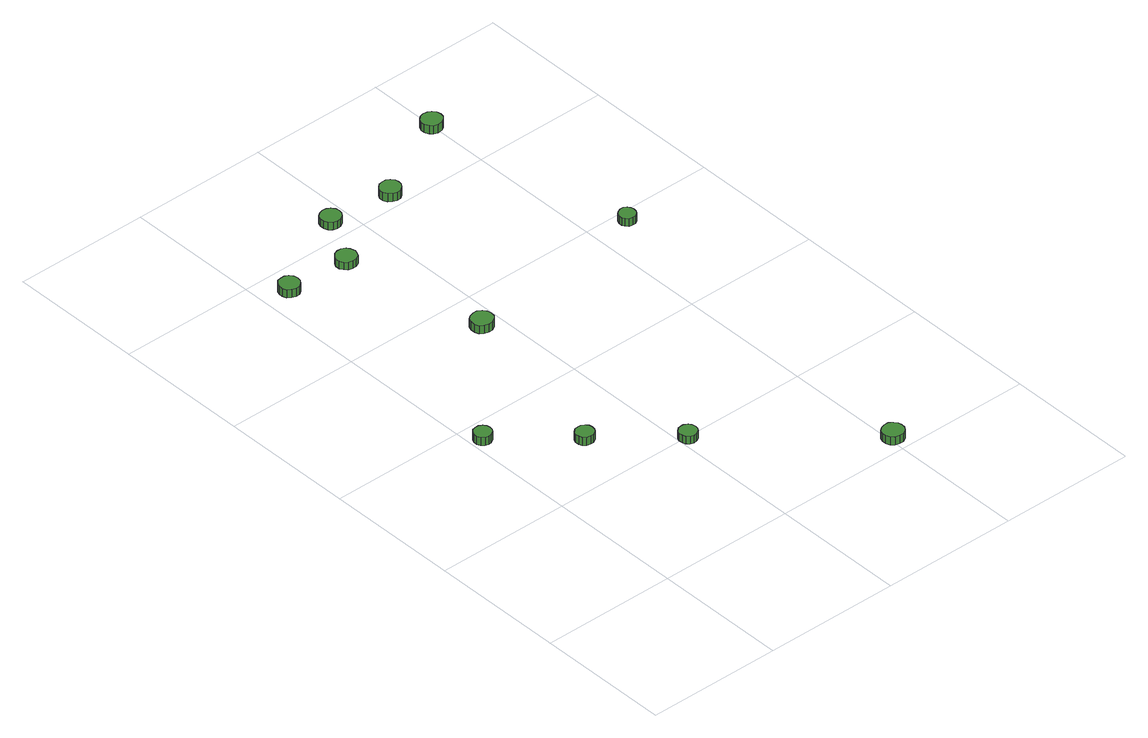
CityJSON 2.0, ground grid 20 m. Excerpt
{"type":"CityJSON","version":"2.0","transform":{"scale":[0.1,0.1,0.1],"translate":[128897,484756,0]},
"CityObjects":{
"tree1":{"type":"SolitaryVegetationObject","attributes":{"function":"something"},"geometry":[{"type":"MultiSurface","lod":"1","boundaries":[[[0,1,2,3,4,5,6,7,8,9,10,11,12,13,14]],[[15,16,17,18,19,20,21,22,23,24,25,26,27,28,29]],[[0,29,28,1]],[[1,28,27,2]],[[2,27,26,3]],[[3,26,25,4]],[[4,25,24,5]],[[5,24,23,6]],[[6,23,22,7]],[[7,22,21,8]],[[8,21,20,9]],[[9,20,19,10]],[[10,19,18,11]],[[11,18,17,12]],[[12,17,16,13]],[[13,16,15,14]],[[14,15,29,0]]]}]},
"tree2":{"type":"SolitaryVegetationObject","attributes":{"function":"something"},"geometry":[{"type":"MultiSurface","lod":"1","boundaries":[[[30,31,32,33,34,35,36,37,38,39,40,41,42,43,44]],[[45,46,47,48,49,50,51,52,53,54,55,56,57,58,59]],[[30,59,58,31]],[[31,58,57,32]],[[32,57,56,33]],[[33,56,55,34]],[[34,55,54,35]],[[35,54,53,36]],[[36,53,52,37]],[[37,52,51,38]],[[38,51,50,39]],[[39,50,49,40]],[[40,49,48,41]],[[41,48,47,42]],[[42,47,46,43]],[[43,46,45,44]],[[44,45,59,30]]]}]},
"tree3":{"type":"SolitaryVegetationObject","attributes":{"function":"something"},"geometry":[{"type":"MultiSurface","lod":"1","boundaries":[[[60,61,62,63,64,65,66,67,68,69,70,71,72,73,74]],[[75,76,77,78,79,80,81,82,83,84,85,86,87,88,89]],[[60,89,88,61]],[[61,88,87,62]],[[62,87,86,63]],[[63,86,85,64]],[[64,85,84,65]],[[65,84,83,66]],[[66,83,82,67]],[[67,82,81,68]],[[68,81,80,69]],[[69,80,79,70]],[[70,79,78,71]],[[71,78,77,72]],[[72,77,76,73]],[[73,76,75,74]],[[74,75,89,60]]]}]},
"tree4":{"type":"SolitaryVegetationObject","attributes":{"function":"something"},"geometry":[{"type":"MultiSurface","lod":"1","boundaries":[[[90,91,92,93,94,95,96,97,98,99,100,101,102,103,104]],[[105,106,107,108,109,110,111,112,113,114,115,116,117,118,119]],[[90,119,118,91]],[[91,118,117,92]],[[92,117,116,93]],[[93,116,115,94]],[[94,115,114,95]],[[95,114,113,96]],[[96,113,112,97]],[[97,112,111,98]],[[98,111,110,99]],[[99,110,109,100]],[[100,109,108,101]],[[101,108,107,102]],[[102,107,106,103]],[[103,106,105,104]],[[104,105,119,90]]]}]},
"tree5":{"type":"SolitaryVegetationObject","attributes":{"function":"something"},"geometry":[{"type":"MultiSurface","lod":"1","boundaries":[[[120,121,122,123,124,125,126,127,128,129,130,131,132,133,134]],[[135,136,137,138,139,140,141,142,143,144,145,146,147,148,149]],[[120,149,148,121]],[[121,148,147,122]],[[122,147,146,123]],[[123,146,145,124]],[[124,145,144,125]],[[125,144,143,126]],[[126,143,142,127]],[[127,142,141,128]],[[128,141,140,129]],[[129,140,139,130]],[[130,139,138,131]],[[131,138,137,132]],[[132,137,136,133]],[[133,136,135,134]],[[134,135,149,120]]]}]},
"tree6":{"type":"SolitaryVegetationObject","attributes":{"function":"something"},"geometry":[{"type":"MultiSurface","lod":"1","boundaries":[[[150,151,152,153,154,155,156,157,158,159,160,161,162,163,164]],[[165,166,167,168,169,170,171,172,173,174,175,176,177,178,179]],[[150,179,178,151]],[[151,178,177,152]],[[152,177,176,153]],[[153,176,175,154]],[[154,175,174,155]],[[155,174,173,156]],[[156,173,172,157]],[[157,172,171,158]],[[158,171,170,159]],[[159,170,169,160]],[[160,169,168,161]],[[161,168,167,162]],[[162,167,166,163]],[[163,166,165,164]],[[164,165,179,150]]]}]},
"tree7":{"type":"SolitaryVegetationObject","attributes":{"function":"something"},"geometry":[{"type":"MultiSurface","lod":"1","boundaries":[[[180,181,182,183,184,185,186,187,188,189,190,191,192,193,194]],[[195,196,197,198,199,200,201,202,203,204,205,206,207,208,209]],[[180,209,208,181]],[[181,208,207,182]],[[182,207,206,183]],[[183,206,205,184]],[[184,205,204,185]],[[185,204,203,186]],[[186,203,202,187]],[[187,202,201,188]],[[188,201,200,189]],[[189,200,199,190]],[[190,199,198,191]],[[191,198,197,192]],[[192,197,196,193]],[[193,196,195,194]],[[194,195,209,180]]]}]},
"tree8":{"type":"SolitaryVegetationObject","attributes":{"function":"something"},"geometry":[{"type":"MultiSurface","lod":"1","boundaries":[[[210,211,212,213,214,215,216,217,218,219,220,221,222,223,224]],[[225,226,227,228,229,230,231,232,233,234,235,236,237,238,239]],[[210,239,238,211]],[[211,238,237,212]],[[212,237,236,213]],[[213,236,235,214]],[[214,235,234,215]],[[215,234,233,216]],[[216,233,232,217]],[[217,232,231,218]],[[218,231,230,219]],[[219,230,229,220]],[[220,229,228,221]],[[221,228,227,222]],[[222,227,226,223]],[[223,226,225,224]],[[224,225,239,210]]]}]},
"tree9":{"type":"SolitaryVegetationObject","attributes":{"function":"something"},"geometry":[{"type":"MultiSurface","lod":"1","boundaries":[[[240,241,242,243,244,245,246,247,248,249,250,251,252,253,254]],[[255,256,257,258,259,260,261,262,263,264,265,266,267,268,269]],[[240,269,268,241]],[[241,268,267,242]],[[242,267,266,243]],[[243,266,265,244]],[[244,265,264,245]],[[245,264,263,246]],[[246,263,262,247]],[[247,262,261,248]],[[248,261,260,249]],[[249,260,259,250]],[[250,259,258,251]],[[251,258,257,252]],[[252,257,256,253]],[[253,256,255,254]],[[254,255,269,240]]]}]},
"tree10":{"type":"SolitaryVegetationObject","attributes":{"function":"something"},"geometry":[{"type":"MultiSurface","lod":"1","boundaries":[[[270,271,272,273,274,275,276,277,278,279,280,281,282,283,284]],[[285,286,287,288,289,290,291,292,293,294,295,296,297,298,299]],[[270,299,298,271]],[[271,298,297,272]],[[272,297,296,273]],[[273,296,295,274]],[[274,295,294,275]],[[275,294,293,276]],[[276,293,292,277]],[[277,292,291,278]],[[278,291,290,279]],[[279,290,289,280]],[[280,289,288,281]],[[281,288,287,282]],[[282,287,286,283]],[[283,286,285,284]],[[284,285,299,270]]]}]},
"tree11":{"type":"SolitaryVegetationObject","attributes":{"function":"something"},"geometry":[{"type":"MultiSurface","lod":"1","boundaries":[[[300,301,302,303,304,305,306,307,308,309,310,311,312,313,314]],[[315,316,317,318,319,320,321,322,323,324,325,326,327,328,329]],[[300,329,328,301]],[[301,328,327,302]],[[302,327,326,303]],[[303,326,325,304]],[[304,325,324,305]],[[305,324,323,306]],[[306,323,322,307]],[[307,322,321,308]],[[308,321,320,309]],[[309,320,319,310]],[[310,319,318,311]],[[311,318,317,312]],[[312,317,316,313]],[[313,316,315,314]],[[314,315,329,300]]]}]}
},
"vertices":[
[29,369,18],[28,374,18],[25,378,18],[20,381,18],[15,381,18],[10,380,18],[6,376,18],[4,371,18],[4,366,18],[6,361,18],[10,357,18],[15,356,18],[20,356,18],[25,359,18],[28,363,18],[28,363,5],[25,359,5],[20,356,5],[15,356,5],[10,357,5],[6,361,5],[4,366,5],[4,371,5],[6,376,5],[10,380,5],[15,381,5],[20,381,5],[25,378,5],[28,374,5],[29,369,5],
[127,284,17],[126,289,17],[123,293,17],[118,296,17],[113,296,17],[107,295,17],[103,291,17],[101,286,17],[101,281,17],[103,276,17],[107,272,17],[113,271,17],[118,271,17],[123,274,17],[126,278,17],[126,278,4],[123,274,4],[118,271,4],[113,271,4],[107,272,4],[103,276,4],[101,281,4],[101,286,4],[103,291,4],[107,295,4],[113,296,4],[118,296,4],[123,293,4],[126,289,4],[127,284,4],
[48,755,24],[47,761,24],[43,766,24],[38,769,24],[32,769,24],[26,768,24],[21,763,24],[19,758,24],[19,752,24],[21,746,24],[26,742,24],[32,740,24],[38,740,24],[43,744,24],[47,749,24],[47,749,11],[43,744,11],[38,740,11],[32,740,11],[26,742,11],[21,746,11],[19,752,11],[19,758,11],[21,763,11],[26,768,11],[32,769,11],[38,769,11],[43,766,11],[47,761,11],[48,755,11],
[225,197,17],[224,203,17],[221,207,17],[216,210,17],[211,210,17],[206,209,17],[202,205,17],[200,200,17],[200,195,17],[202,190,17],[206,186,17],[211,184,17],[216,185,17],[221,188,17],[224,192,17],[224,192,5],[221,188,5],[216,185,5],[211,184,5],[206,186,5],[202,190,5],[200,195,5],[200,200,5],[202,205,5],[206,209,5],[211,210,5],[216,210,5],[221,207,5],[224,203,5],[225,197,5],
[178,533,29],[177,539,29],[173,544,29],[167,548,29],[161,548,29],[154,546,29],[149,542,29],[147,536,29],[147,529,29],[149,523,29],[154,519,29],[161,517,29],[167,517,29],[173,521,29],[177,526,29],[177,526,16],[173,521,16],[167,517,16],[161,517,16],[154,519,16],[149,523,16],[147,529,16],[147,536,16],[149,542,16],[154,546,16],[161,548,16],[167,548,16],[173,544,16],[177,539,16],[178,533,16],
[139,747,25],[137,754,25],[134,759,25],[128,762,25],[122,762,25],[116,760,25],[112,756,25],[109,751,25],[109,744,25],[112,739,25],[116,735,25],[122,733,25],[128,733,25],[134,736,25],[137,741,25],[137,741,13],[134,736,13],[128,733,13],[122,733,13],[116,735,13],[112,739,13],[109,744,13],[109,751,13],[112,756,13],[116,760,13],[122,762,13],[128,762,13],[134,759,13],[137,754,13],[139,747,13],
[180,823,24],[179,829,24],[175,834,24],[170,837,24],[164,838,24],[158,836,24],[153,832,24],[151,826,24],[151,820,24],[153,814,24],[158,810,24],[164,808,24],[170,809,24],[175,812,24],[179,817,24],[179,817,12],[175,812,12],[170,809,12],[164,808,12],[158,810,12],[153,814,12],[151,820,12],[151,826,12],[153,832,12],[158,836,12],[164,838,12],[170,837,12],[175,834,12],[179,829,12],[180,823,12],
[422,25,17],[421,31,17],[417,36,17],[412,40,17],[405,40,17],[399,38,17],[394,34,17],[392,28,17],[392,22,17],[394,16,17],[399,12,17],[405,10,17],[412,10,17],[417,13,17],[421,19,17],[421,19,4],[417,13,4],[412,10,4],[405,10,4],[399,12,4],[394,16,4],[392,22,4],[392,28,4],[394,34,4],[399,38,4],[405,40,4],[412,40,4],[417,36,4],[421,31,4],[422,25,4],
[274,815,26],[273,821,26],[269,826,26],[264,829,26],[258,829,26],[252,828,26],[247,823,26],[244,818,26],[244,812,26],[247,806,26],[252,802,26],[258,800,26],[264,800,26],[269,804,26],[273,809,26],[273,809,13],[269,804,13],[264,800,13],[258,800,13],[252,802,13],[247,806,13],[244,812,13],[244,818,13],[247,823,13],[252,828,13],[258,829,13],[264,829,13],[269,826,13],[273,821,13],[274,815,13],
[455,570,30],[454,575,30],[451,579,30],[447,582,30],[442,582,30],[437,580,30],[433,577,30],[431,572,30],[431,567,30],[433,563,30],[437,559,30],[442,558,30],[447,558,30],[451,561,30],[454,565,30],[454,565,18],[451,561,18],[447,558,18],[442,558,18],[437,559,18],[433,563,18],[431,567,18],[431,572,18],[433,577,18],[437,580,18],[442,582,18],[447,582,18],[451,579,18],[454,575,18],[455,570,18],
[406,883,27],[405,889,27],[401,894,27],[396,897,27],[389,898,27],[383,896,27],[379,892,27],[376,886,27],[376,880,27],[379,874,27],[383,870,27],[389,868,27],[396,869,27],[401,872,27],[405,877,27],[405,877,14],[401,872,14],[396,869,14],[389,868,14],[383,870,14],[379,874,14],[376,880,14],[376,886,14],[379,892,14],[383,896,14],[389,898,14],[396,897,14],[401,894,14],[405,889,14],[406,883,14]
]}
